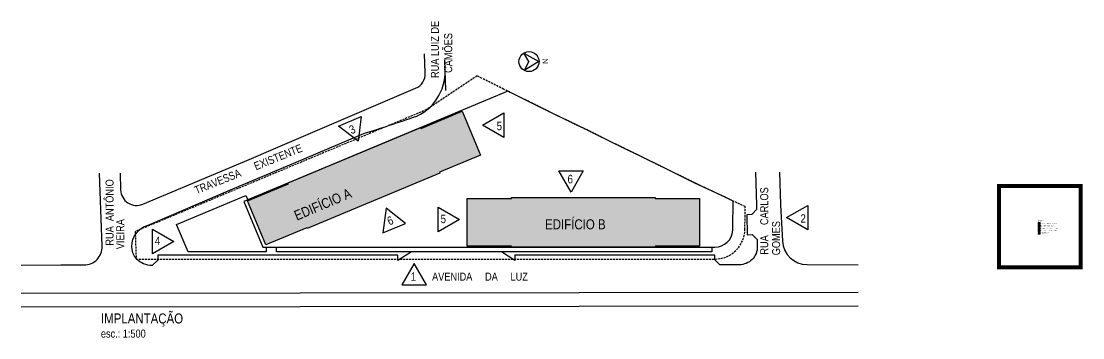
# Model space of a CAD drawing. Header units: metres. Extents: x -9138 to -7768, y 20 to 184.
# Drawn here: x -8033.4 to -7768, y 105.3 to 184.2 of the extents above; entities that cross this region are included whole.
import ezdxf
from ezdxf.enums import TextEntityAlignment as Align

# ---------------------------------------------------------------- set-up
doc = ezdxf.new("R2010")
doc.units = ezdxf.units.M
doc.linetypes.add('CTE ELEV$0$DASHEDX2', pattern=[1.5, 1, -0.5])
for name, color, linetype in [('ARQ-DIM EMBASAM', 2, 'Continuous'), ('CTE ELEV$0$.ELE1$0$ARQ-TXT2', 2, 'Continuous'), ('CTE ELEV$0$ARQ-ALV', 4, 'Continuous'), ('CTE ELEV$0$ARQ-AUX1', 1, 'Continuous'), ('CTE ELEV$0$ARQ-AUX2', 2, 'Continuous'), ('CTE ELEV$0$ARQ-AUX3', 3, 'Continuous'), ('CTE ELEV$0$ARQ-HTC', 251, 'Continuous'), ('CTE ELEV$0$ARQ-PRJ', 7, 'CTE ELEV$0$DASHEDX2'), ('CTE ELEV$0$ARQ-SIM', 1, 'Continuous'), ('CTE ELEV$0$ARQ-TXT1.', 1, 'Continuous'), ('CTE ELEV$0$ARQ-TXT2.', 2, 'Continuous')]:
    doc.layers.add(name, color=color, linetype=linetype)
doc.layers.add('CTE ELEV$0$.ELE1$0$ARQ-SMB-HTC', color=1, linetype='Continuous', lineweight=5)
for name, color, linetype, true_color in [('CTE ELEV$0$ARQ-REVEST', 7, 'Continuous', 0xc79471), ('CTE ELEV$0$COR CASTANHA', 7, 'Continuous', 0x92725d), ('CTE ELEV$0$COR CINZA FECHADO', 7, 'Continuous', 0x56534e), ('CTE ELEV$0$COR PETUNIA', 7, 'Continuous', 0xe8ecec), ('CTE ELEV$0$COR PLATINA', 7, 'Continuous', 0xa1a6a3)]:
    doc.layers.add(name, color=color, linetype=linetype, true_color=true_color)
doc.styles.add('CTE ELEV$0$.ELE1$0$Adesa', font='ARIALN.TTF')
doc.styles.add('CTE ELEV$0$Adesa', font='ARIALN.TTF')
doc.styles.add('CTE ELEV$0$Arial', font='arial.ttf')

# ---------------------------------------------------------------- blocks, each defined once
blk = doc.blocks.new('CTE ELEV$0$ARQ- NORTE')
at = {"layer": 'CTE ELEV$0$ARQ-SIM'}
for p, q in [((-1.64, -2.79), (-0.01, 0.02)), ((-0.01, 0.02), (1.61, -2.79)), ((-0.01, -1.85), (-1.64, -2.79)), ((-0.01, -1.85), (1.61, -2.79))]:
    blk.add_line(p, q, dxfattribs=at)
blk.add_circle((-0.01, -1.85), 1.88, dxfattribs=at)
at = {"layer": 'CTE ELEV$0$ARQ-SIM', "color": 3, "style": 'CTE ELEV$0$Arial'}
blk.add_text('N', height=1, dxfattribs=at).set_placement((-0.01, 1.19), align=Align.MIDDLE)
blk = doc.blocks.new('CTE ELEV')
at = {"layer": 'CTE ELEV$0$ARQ-HTC'}
h = blk.add_hatch(color=256, dxfattribs=at)
h.paths.add_polyline_path([(-7966.557, 143.6744), (-7976.7916, 139.4033), (-7972.2163, 128.4397), (-7961.9817, 132.7108), (-7961.8932, 132.4986), (-7928.7347, 146.336), (-7928.8233, 146.5483), (-7918.5887, 150.8193), (-7923.164, 161.783), (-7933.3986, 157.5119), (-7933.4872, 157.7241), (-7966.6456, 143.8866)])
h.paths.add_polyline_path([(-7874.869, 128.13), (-7863.7789, 128.13), (-7863.7789, 140.01), (-7874.869, 140.01), (-7874.869, 140.2399), (-7910.7988, 140.24), (-7910.7988, 140.01), (-7921.8889, 140.01), (-7921.8889, 128.13), (-7910.7988, 128.13), (-7910.7988, 127.9001), (-7874.869, 127.9)])
at = {"layer": 'CTE ELEV$0$ARQ-REVEST', "transparency": 33554687}
h = blk.add_hatch(dxfattribs=at)
h.set_pattern_fill('AR-B816', scale=0.00075)
h.set_pattern_definition([(0, (3889.57681, -65.57557), (0, 0.1524), []), (90, (3889.57681, -65.57557), (-0.1524, 0.1524), [0.1524, -0.1524])])
h.paths.add_polyline_path([(-7778.6999, 131.6049), (-7779.1536, 131.6049), (-7779.1536, 131.1511), (-7778.6999, 131.1511)])
at = {"layer": 'CTE ELEV$0$COR CASTANHA'}
h = blk.add_hatch(color=256, dxfattribs=at)
h.dxf.hatch_style = 1
h.paths.add_polyline_path([(-7778.6999, 132.8149), (-7779.1536, 132.8149), (-7779.1536, 132.3611), (-7778.6999, 132.3611)])
at = {"layer": 'CTE ELEV$0$COR CINZA FECHADO'}
h = blk.add_hatch(color=256, dxfattribs=at)
h.dxf.hatch_style = 1
h.paths.add_polyline_path([(-7778.6999, 134.0249), (-7779.1536, 134.0249), (-7779.1536, 133.5711), (-7778.6999, 133.5711)])
at = {"layer": 'CTE ELEV$0$COR PETUNIA'}
h = blk.add_hatch(color=256, dxfattribs=at)
h.dxf.hatch_style = 1
h.paths.add_polyline_path([(-7778.6999, 132.2099), (-7779.1536, 132.2099), (-7779.1536, 131.7561), (-7778.6999, 131.7561)])
at = {"layer": 'CTE ELEV$0$COR PLATINA'}
h = blk.add_hatch(color=256, dxfattribs=at)
h.dxf.hatch_style = 1
h.paths.add_polyline_path([(-7778.6999, 133.4199), (-7779.1536, 133.4199), (-7779.1536, 132.9661), (-7778.6999, 132.9661)])
at = {"layer": 'CTE ELEV$0$.ELE1$0$ARQ-SMB-HTC'}
for p, q in [((-7778.6999, 134.0249), (-7779.1536, 134.0249)), ((-7779.1536, 133.5711), (-7779.1536, 134.0249)), ((-7779.1536, 133.5711), (-7778.6999, 133.5711)), ((-7778.6999, 133.4199), (-7779.1536, 133.4199)), ((-7779.1536, 132.9661), (-7779.1536, 133.4199)), ((-7779.1536, 132.9661), (-7778.6999, 132.9661)), ((-7778.6999, 132.8149), (-7779.1536, 132.8149)), ((-7779.1536, 132.3611), (-7779.1536, 132.8149)), ((-7778.6999, 133.5711), (-7778.6999, 134.0249)), ((-7778.6999, 132.9661), (-7778.6999, 133.4199)), ((-7778.6999, 132.3611), (-7778.6999, 132.8149)), ((-7778.6999, 132.3611), (-7779.1536, 132.3611)), ((-7778.6999, 132.2099), (-7779.1536, 132.2099)), ((-7779.1536, 131.7561), (-7779.1536, 132.2099)), ((-7778.6999, 131.7561), (-7779.1536, 131.7561)), ((-7778.6999, 131.6049), (-7779.1536, 131.6049)), ((-7778.6999, 131.1511), (-7779.1536, 131.1511)), ((-7778.6999, 131.7561), (-7778.6999, 132.2099)), ((-7778.6999, 131.1511), (-7778.6999, 131.6049))]:
    blk.add_line(p, q, dxfattribs=at)
at = {"layer": 'CTE ELEV$0$ARQ-ALV'}
for points, elevation in [([(-7976.7916, 139.4033), (-7966.557, 143.6744), (-7966.6456, 143.8866), (-7933.4872, 157.7241), (-7933.3986, 157.5119), (-7923.164, 161.783), (-7918.5887, 150.8193), (-7928.8233, 146.5483), (-7928.7347, 146.336), (-7961.8932, 132.4986), (-7961.9817, 132.7108), (-7972.2163, 128.4397)], 0.0026), ([(-7948.4208, 160.4373), (-7949.1688, 154.3452), (-7954.0707, 158.0391)], 0.6938), ([(-7912.7142, 155.2548), (-7918.0297, 158.3237), (-7912.7142, 161.3926)], 0.6912), ([(-7892.8641, 146.8882), (-7895.933, 141.5727), (-7899.0019, 146.8882)], 0.6912), ([(-7863.7789, 128.13), (-7874.869, 128.13), (-7874.869, 127.9), (-7910.7988, 127.9001), (-7910.7988, 128.13), (-7921.8889, 128.13), (-7921.8889, 140.01), (-7910.7988, 140.01), (-7910.7988, 140.24), (-7874.869, 140.2399), (-7874.869, 140.01), (-7863.7789, 140.01)], 0.0026), ([(-7836.7687, 132.172), (-7842.0842, 135.2409), (-7836.7687, 138.3098)], 0.6912), ([(-7937.3098, 133.8124), (-7942.1663, 137.5655), (-7942.9884, 131.483)], 0.6938), ([(-7929.1064, 137.8153), (-7923.7909, 134.7464), (-7929.1064, 131.6775)], 0.6912), ([(-8000.5354, 132.3451), (-7995.2199, 129.2762), (-8000.5354, 126.2073)], 0.6912), ([(-7932.0614, 118.4739), (-7935.1303, 123.7893), (-7938.1992, 118.4739)], 0.6912)]:
    blk.add_lwpolyline(points, close=True, dxfattribs=dict(at, elevation=elevation))
at = {"layer": 'CTE ELEV$0$ARQ-AUX1', "elevation": 0.0026}
for points in [[(-8008.6474, 146.3638), (-8008.5171, 142.1695, 0.52568557), (-8002.9755, 138.6035), (-7985.7566, 145.8061), (-7977.5861, 149.2196), (-7969.2, 152.7959), (-7934.7953, 167.5132, 0.31003486), (-7932.3711, 171.3347), (-7932.543, 176.1123)], [(-7849.8504, 146.5672), (-7849.5499, 138.3646), (-7849.5306, 137.2756), (-7850.7583, 136.0037), (-7852.0081, 135.9815), (-7851.9194, 130.9802), (-7850.6696, 131.0023), (-7849.3977, 129.7747), (-7849.3672, 128.0572, -0.41908783), (-7853.8616, 123.4774), (-7858.7467, 123.472), (-7859.9615, 124.6854), (-7859.9615, 125.9001), (-7909.9615, 125.9001), (-7909.9615, 124.5258), (-7913.323, 126.7001), (-7935.8179, 126.7001), (-7939.2243, 124.5318), (-7939.2243, 125.9001), (-7999.2243, 125.9001), (-7999.2243, 124.6019), (-8000.6386, 123.3087, -0.2181845), (-8004.5412, 124.9438, -0.36814277), (-8004.6163, 131.2604, -0.10382073), (-8002.7961, 132.9228), (-8001.6785, 133.3918), (-7980.4807, 142.4242), (-7965.1911, 148.8288), (-7948.1388, 156.0986, 0.004837), (-7934.4377, 160.5754, 0.32165994), (-7927.4714, 173.0213)], [(-8033.3686, 123.3566), (-8023.4906, 123.4397), (-8017.6675, 123.4275, 0.42485225), (-8013.1607, 128.0809), (-8013.6284, 141.7913), (-8013.765, 146.3573)], [(-7843.8019, 146.575), (-7843.558, 138.4474), (-7843.0904, 129.3855, 0.39816899), (-7836.9205, 123.5051), (-7824.1395, 123.4599)]]:
    blk.add_lwpolyline(points, format="xyb", dxfattribs=at)
for points in [[(-7927.5215, 174.6286), (-7927.2832, 166.9886)], [(-8008.5743, 144.0126), (-8008.5621, 143.6206)], [(-8033.3597, 116.4161), (-7824.1308, 116.6624)], [(-8033.3553, 112.9661), (-7824.1264, 113.2124)]]:
    blk.add_lwpolyline(points, dxfattribs=at)
at = {"layer": 'CTE ELEV$0$ARQ-AUX2', "elevation": 0.0026}
for points in [[(-7972.1679, 127.9001), (-7972.1679, 126.7001), (-7991.6686, 126.7001), (-7994.5276, 133.5509), (-7977.2146, 140.7759), (-7976.7514, 139.6661)], [(-7860.758, 127.9051), (-7860.758, 126.7001), (-7969.5679, 126.7001), (-7969.5679, 127.9001)]]:
    blk.add_lwpolyline(points, dxfattribs=at)
at = {"layer": 'CTE ELEV$0$ARQ-AUX3', "elevation": 0.0026}
blk.add_lwpolyline([(-7855.4724, 132.0868, 0.01180699), (-7855.4574, 132.7361), (-7855.3828, 139.3857), (-7857.5589, 140.4064), (-7864.9491, 143.8724), (-7872.9978, 147.8181), (-7878.4025, 150.4656), (-7885.5022, 153.9399), (-7892.1787, 157.2072), (-7900.0143, 161.0165), (-7906.397, 164.1614), (-7911.746, 166.7969), (-7977.7107, 139.2688), (-7972.9664, 127.9001), (-7860.758, 127.9001), (-7859.9748, 127.9001, 0.39252747), (-7855.4724, 132.0868)], format="xyb", dxfattribs=at)
at = {"layer": 'CTE ELEV$0$ARQ-PRJ', "color": 1, "ltscale": 0.5, "elevation": 0.0026}
blk.add_lwpolyline([(-7852.462, 132.316), (-7852.3983, 137.986), (-7857.5589, 140.4064), (-7864.9491, 143.8724), (-7872.9978, 147.8181), (-7878.4025, 150.4656), (-7885.5022, 153.9399), (-7892.1787, 157.2072), (-7900.0143, 161.0165), (-7906.397, 164.1614), (-7912.7797, 167.3063), (-7919.4195, 170.5927), (-7932.1034, 162.148), (-8004.8873, 131.7742), (-8004.6442, 124.9001), (-7859.9615, 124.9001, 0.41093035)], format="xyb", close=True, dxfattribs=at)
at = {"layer": 'CTE ELEV$0$COR CINZA FECHADO', "const_width": 1}
blk.add_lwpolyline([(-7788.9506, 143.1007), (-7768.5098, 143.1007), (-7768.5098, 122.8779), (-7788.9506, 122.8779)], close=True, dxfattribs=at)
at = {"extrusion": (-0.000517464, -5.41754e-06, 1), "xscale": 1.333333333333386, "yscale": 1.333333333333386, "zscale": 1.333333333333386, "rotation": 271.1996620368655}
blk.add_blockref('CTE ELEV$0$ARQ- NORTE', (-7903.9752, 174.2136, 4.0917), dxfattribs=at)
at = {"color": 2, "style": 'CTE ELEV$0$Adesa'}
for s, rotation, p in [('TRAVESSA      EXISTENTE  ', 21.987177, (-7989.5652, 141.0347, 0.0026)), ('RUA  ANTÔNIO', 90, (-8010.2844, 128.262, 0.0026)), ('RUA    CARLOS ', 90, (-7846.6356, 126.0148, 0.0026)), ('VIEIRA', 90, (-8007.6084, 127.3653, 0.0026)), ('GOMES', 90, (-7843.673, 125.8477, 0.0026))]:
    blk.add_text(s, height=2, rotation=rotation, dxfattribs=at).set_placement(p)
blk.add_text('AVENIDA     DA     LUZ', height=2, dxfattribs=at).set_placement((-7930.6628, 119.5068, 0.0026))
at = {"color": 2, "insert": (-7930.9752, 170.0881, 0.0026), "char_height": 2, "width": 14.466, "attachment_point": 1, "rotation": 90, "style": 'CTE ELEV$0$Adesa'}
blk.add_mtext('RUA LUIZ DE   CAMÕES', dxfattribs=at)
at = {"layer": 'CTE ELEV$0$.ELE1$0$ARQ-TXT2', "style": 'CTE ELEV$0$.ELE1$0$Adesa'}
for s, rotation, p in [('3', 23, (-7950.827, 156.0351, 0.0026)), ('6', 22.30317, (-7941.3448, 133.2805, 0.0026))]:
    blk.add_text(s, height=2.1, rotation=rotation, dxfattribs=at).set_placement(p)
for s, height, p in [('5', 2.1, (-7914.521, 157.0641)), ('6', 2.1, (-7896.7991, 143.8066)), ('5', 2.1, (-7928.5308, 133.8804)), ('2', 2.1, (-7838.5755, 133.9813)), ('LEGENDA ', 0.21, (-7779.1903, 134.3217)), ('Cinza fechado (Ref. P750) - SUVINIL', 0.18, (-7778.5136, 133.7043)), ('Castanha do Pará (Ref. E172) - SUVINIL', 0.18, (-7778.5136, 132.4943)), ('Platina (Ref. RM039) - SUVINIL', 0.18, (-7778.5136, 133.0993)), ('4', 2.1, (-7999.9598, 128.4102)), ('A SER DEFINIDO', 0.18, (-7778.5136, 131.2843)), ('Petúnia Branca (Ref. A207) - SUVINIL', 0.18, (-7778.5136, 131.8893)), ('1', 2.1, (-7935.9964, 119.478))]:
    blk.add_text(s, height=height, dxfattribs=at).set_placement(p)
at = {"layer": 'CTE ELEV$0$ARQ-TXT1.', "insert": (-8013.4615, 107.3002), "char_height": 2, "width": 126.520565, "attachment_point": 1, "style": 'CTE ELEV$0$Adesa'}
blk.add_mtext('esc.: 1:500', dxfattribs=at)
at = {"layer": 'CTE ELEV$0$ARQ-TXT2.', "insert": (-7965.4463, 136.7614, 0.0026), "char_height": 2.5, "width": 16.158669, "attachment_point": 1, "rotation": 23, "style": 'CTE ELEV$0$Adesa'}
blk.add_mtext('EDIFÍCIO A', dxfattribs=at)
at = {"layer": 'CTE ELEV$0$ARQ-TXT2.', "char_height": 2.5, "attachment_point": 1, "style": 'CTE ELEV$0$Adesa'}
for s, insert, width in [('EDIFÍCIO B', (-7902.4073, 134.8274), 16.158669), ('IMPLANTAÇÃO', (-8013.4274, 111.3306), 126.520565)]:
    blk.add_mtext(s, dxfattribs=dict(at, insert=insert, width=width))

msp = doc.modelspace()

# ---------------------------------------------------------------- block references
at = {"layer": 'ARQ-DIM EMBASAM'}
msp.add_blockref('CTE ELEV', (0, 0), dxfattribs=at)

doc.saveas('drawing.dxf')
